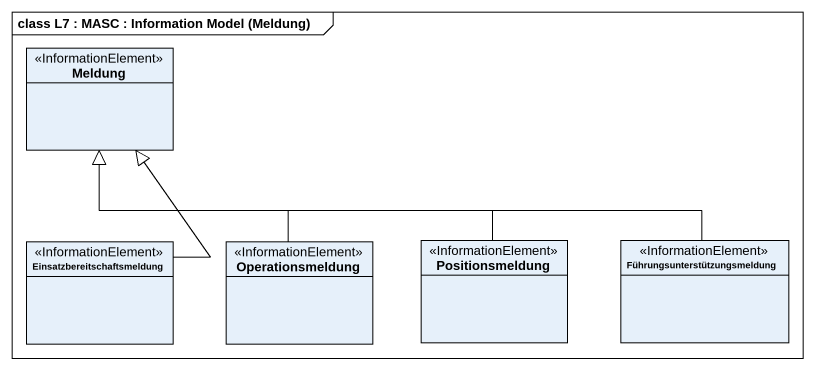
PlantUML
@startuml
mainframe class L7 : MASC : Information Model (Meldung)
hide circle
hide empty members
class Meldung <<InformationElement>>
class Einsatzbereitschaftsmeldung <<InformationElement>>
class Operationsmeldung <<InformationElement>>
class Positionsmeldung <<InformationElement>>
class "Führungsunterstützungsmeldung" as Führungsunterstützungsmeldun <<InformationElement>>
Einsatzbereitschaftsmeldung -up-|> Meldung
Operationsmeldung -up-|> Meldung
Positionsmeldung -left-|> Meldung
Führungsunterstützungsmeldun -left-|> Meldung
@enduml
